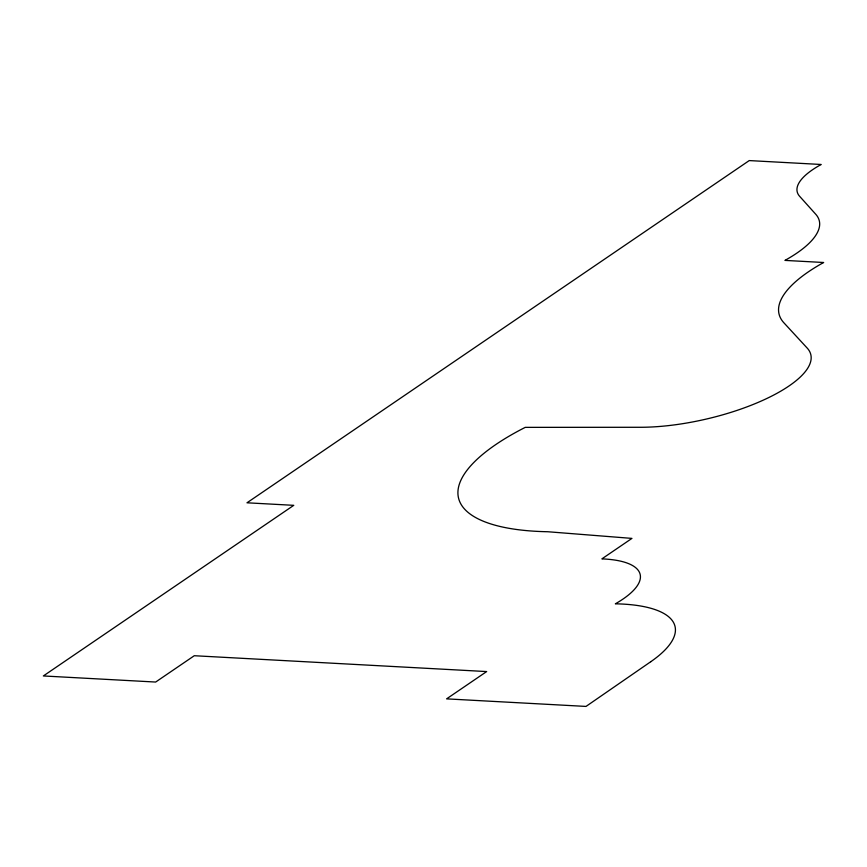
<?xml version="1.0" encoding="UTF-8"?>
<svg xmlns="http://www.w3.org/2000/svg" width="867" height="867" viewBox="0 0 867 867"><rect width="100%" height="100%" fill="white"/><g stroke="black" fill="none" stroke-linecap="round" stroke-linejoin="round"><path stroke-width="1.3" d="M650.781 661.705L586.005 706.421L446.592 698.867L486.658 671.567L194.284 655.723L155.648 682.047L43.35 675.957L293.761 505.331L246.987 502.795L749.24 160.579L821.19 164.481A81.899 27.473 -13.1 0 0 799.634 196.3L815.728 214.236A119.841 40.196 -13.1 0 1 784.928 260.403L823.65 262.495A156.19 52.399 -13.1 0 0 783.909 322.817L807.177 348.057A116.265 39.004 -13.1 0 1 766.71 398.538A116.265 39.004 -13.1 0 1 640.334 427.279L525.25 427.366A198.044 66.434 -13.1 0 0 547.662 531.731L631.935 538.396L601.882 558.879A91.62 30.735 -13.1 0 1 615.364 603.811A132.651 44.499 -13.1 0 1 650.781 661.705"/></g></svg>
